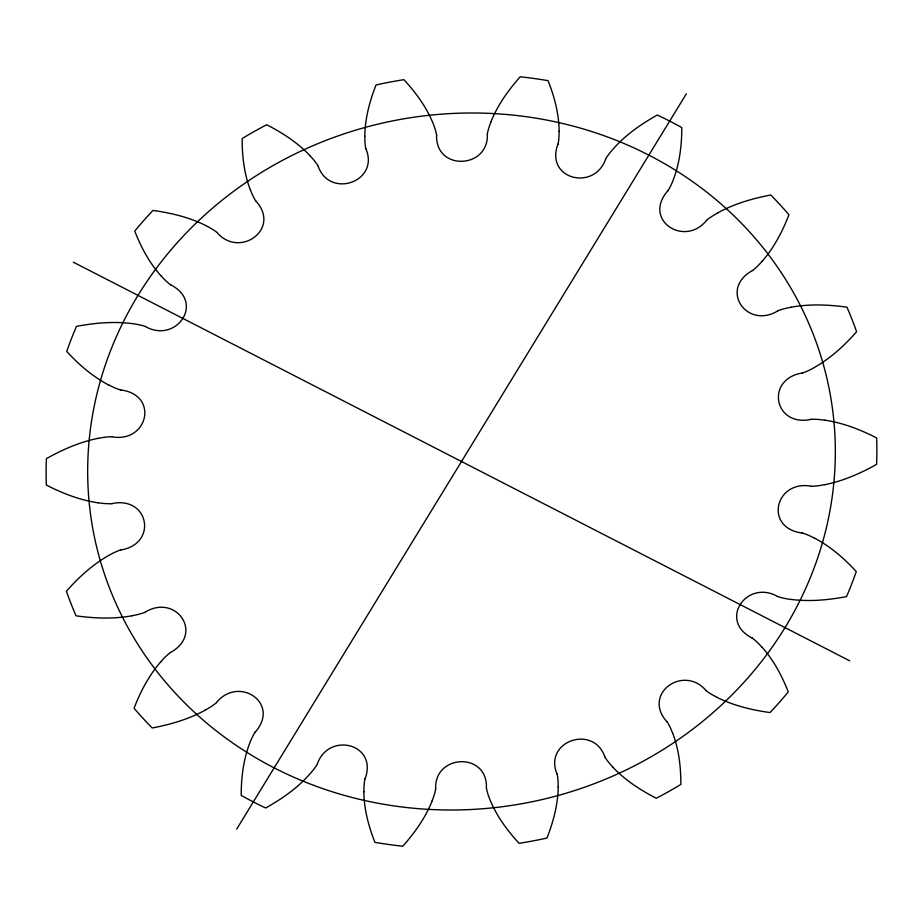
<?xml version="1.0" encoding="UTF-8"?>
<svg xmlns="http://www.w3.org/2000/svg" width="923" height="923" viewBox="0 0 923 923"><rect width="100%" height="100%" fill="white"/><g stroke="black" fill="none" stroke-linecap="round" stroke-linejoin="round"><path stroke-width="1.38" d="M364.781 136.154C365.012 118.548 369.661 101.276 376.019 84.962A416.411 386.091 -10.9 0 1 403.905 79.678C415.765 92.554 426.391 106.93 433.014 123.244A69.029 63.999 -10.9 0 1 436.717 135.543M558.219 786.846C557.988 804.452 553.339 821.724 546.981 838.038A416.411 386.091 -10.9 0 1 519.095 843.322C507.235 830.446 496.609 816.07 489.986 799.756A69.029 63.999 -10.9 0 1 486.283 787.457M487.367 134.308C488.659 168.897 435.748 171.24 436.567 135.577M435.633 788.692C434.341 754.103 487.252 751.76 486.433 787.423M365.07 778.862C378.234 743.869 328.865 731.339 317.35 763.852M557.93 144.138C544.766 179.131 594.135 191.661 605.65 159.148M490.955 121.79C497.67 105.072 508.331 90.223 520.203 76.782A416.411 386.091 -10.9 0 1 548.066 80.67C554.423 96.788 558.992 113.887 559.153 131.297M432.045 801.21C425.33 817.928 414.669 832.777 402.797 846.218A416.411 386.091 -10.9 0 1 374.934 842.33C368.577 826.212 364.008 809.113 363.847 791.703M236.68 829.131L686.32 93.869M255.325 732.008C280.65 703.049 238.607 675.336 216.455 702.553M667.675 190.992C642.35 219.951 684.393 247.664 706.545 220.447M160.683 661.872C148.949 675.44 140.492 691.558 134.054 708.218A416.411 386.091 -10.9 0 0 152.214 727.982C170.536 724.52 188.73 719.213 205.137 710.202M762.317 261.128C774.051 247.56 782.508 231.442 788.946 214.782A416.411 386.091 -10.9 0 0 770.786 195.018C752.464 198.48 734.27 203.787 717.863 212.798M170.455 652.538C204.329 633.893 176.166 593.143 145.119 612.168M752.545 270.462C718.671 289.107 746.834 329.857 777.881 310.832M120.694 550.016C158.029 543.924 148.949 495.651 111.937 503.612M802.306 372.984C764.971 379.076 774.051 427.349 811.063 419.388M98.288 438.287C79.955 441.944 62.614 449.513 46.392 458.662A416.411 386.091 -10.9 0 0 46.346 485.048C62.626 493.436 80.013 500.128 98.196 502.839M824.712 484.713C843.045 481.056 860.386 473.487 876.608 464.338A416.411 386.091 -10.9 0 0 876.654 437.952C860.374 429.564 842.987 422.872 824.804 420.161M791.219 307.174C809.621 303.875 828.519 304.59 846.956 307.186A416.411 386.091 -10.9 0 1 856.602 331.726C844.51 345.49 830.769 358.066 814.824 367.239A69.029 63.999 -10.9 0 1 802.364 373.111M131.781 615.826C113.379 619.125 94.481 618.41 76.044 615.814A416.411 386.091 -10.9 0 1 66.398 591.274C78.49 577.51 92.231 564.934 108.176 555.761A69.029 63.999 -10.9 0 1 120.636 549.889M112.029 436.821C147.865 443.19 159.275 394.975 120.925 389.979M810.971 486.179C775.135 479.81 763.725 528.025 802.075 533.021M145.522 326.604C176.074 343.852 205.114 302.698 170.986 284.976M777.478 596.396C746.926 579.148 717.886 620.302 752.014 638.024M205.829 225.558C189.33 217.32 171.159 212.959 152.964 210.432A416.411 386.091 -10.9 0 0 134.735 231.096C141.092 247.364 149.491 263.09 161.237 276.127M717.171 697.442C733.67 705.68 751.841 710.041 770.036 712.568A416.411 386.091 -10.9 0 0 788.265 691.904C781.908 675.636 773.509 659.91 761.763 646.873M73.298 262.167L849.702 660.833M814.582 538.144C830.446 546.485 844.199 558.403 856.267 571.568A416.411 386.091 -10.9 0 1 846.541 596.604C828.231 600.077 809.367 601.784 790.803 599.396A69.029 63.999 -10.9 0 1 777.42 596.523M108.418 384.856C92.554 376.515 78.801 364.597 66.733 351.432A416.411 386.091 -10.9 0 1 76.459 326.396C94.769 322.923 113.633 321.216 132.197 323.604A69.029 63.999 -10.9 0 1 145.58 326.477M217.124 232.654C239.715 258.728 281.1 229.019 256.086 201.26M705.876 690.346C683.285 664.272 641.9 693.981 666.914 721.74M310.301 155.975C297.967 142.857 282.634 132.924 266.689 124.743A416.411 386.091 -10.9 0 0 242.149 138.554C242.103 155.872 244.076 173.466 250.271 189.746M612.699 767.025C625.033 780.143 640.366 790.076 656.311 798.257A416.411 386.091 -10.9 0 0 680.851 784.446C680.897 767.128 678.924 749.534 672.729 733.254M318.204 166.313C329.626 199.01 379.722 181.819 365.969 148.926M604.796 756.687C593.374 723.99 543.278 741.181 557.031 774.074M717.206 697.361A69.029 63.999 -10.9 0 1 705.772 690.45M667.041 721.671A69.029 63.999 -10.9 0 1 672.636 733.277M612.768 766.967A69.029 63.999 -10.9 0 1 604.669 756.756M557.18 774.039A69.029 63.999 -10.9 0 1 558.127 786.846M435.771 788.715A69.029 63.999 -10.9 0 1 431.952 801.176M363.939 791.692A69.029 63.999 -10.9 0 1 364.92 778.839M317.477 763.921A69.029 63.999 -10.9 0 1 309.343 774.535C297.148 788.369 281.677 798.96 265.709 807.994A416.411 386.091 -10.9 0 1 241.203 795.418C241.203 777.939 243.291 760.24 249.475 743.811A69.029 63.999 -10.9 0 1 255.198 731.939M216.547 702.657A69.029 63.999 -10.9 0 1 205.091 710.133M160.764 661.918A69.029 63.999 -10.9 0 1 170.363 652.434M145.165 612.295A69.029 63.999 -10.9 0 1 131.77 615.745M111.937 503.75A69.029 63.999 -10.9 0 1 98.207 502.747M98.3 438.367A69.029 63.999 -10.9 0 1 112.029 436.683M120.867 390.106A69.029 63.999 -10.9 0 1 108.476 384.776M170.893 285.08A69.029 63.999 -10.9 0 1 161.317 276.069M205.794 225.639A69.029 63.999 -10.9 0 1 217.228 232.55M255.959 201.329A69.029 63.999 -10.9 0 1 250.364 189.723M310.232 156.033A69.029 63.999 -10.9 0 1 318.331 166.244M365.82 148.961A69.029 63.999 -10.9 0 1 364.873 136.154M487.229 134.285A69.029 63.999 -10.9 0 1 491.048 121.824M559.061 131.308A69.029 63.999 -10.9 0 1 558.08 144.161M605.523 159.079A69.029 63.999 -10.9 0 1 613.657 148.465C625.852 134.631 641.323 124.04 657.291 115.006A416.411 386.091 -10.9 0 1 681.797 127.582C681.797 145.061 679.709 162.76 673.525 179.189A69.029 63.999 -10.9 0 1 667.802 191.061M706.453 220.343A69.029 63.999 -10.9 0 1 717.909 212.867M762.236 261.082A69.029 63.999 -10.9 0 1 752.637 270.566M777.835 310.705A69.029 63.999 -10.9 0 1 791.23 307.255M811.063 419.25A69.029 63.999 -10.9 0 1 824.793 420.253M824.701 484.633A69.029 63.999 -10.9 0 1 810.971 486.317M802.133 532.894A69.029 63.999 -10.9 0 1 814.524 538.224M752.107 637.92A69.029 63.999 -10.9 0 1 761.683 646.931M313.878 785.415A374.773 347.486 -10.9 0 0 832.754 410.885A374.773 347.486 -10.9 0 0 237.869 188.2A374.773 347.486 -10.9 0 0 313.878 785.415"/></g></svg>
